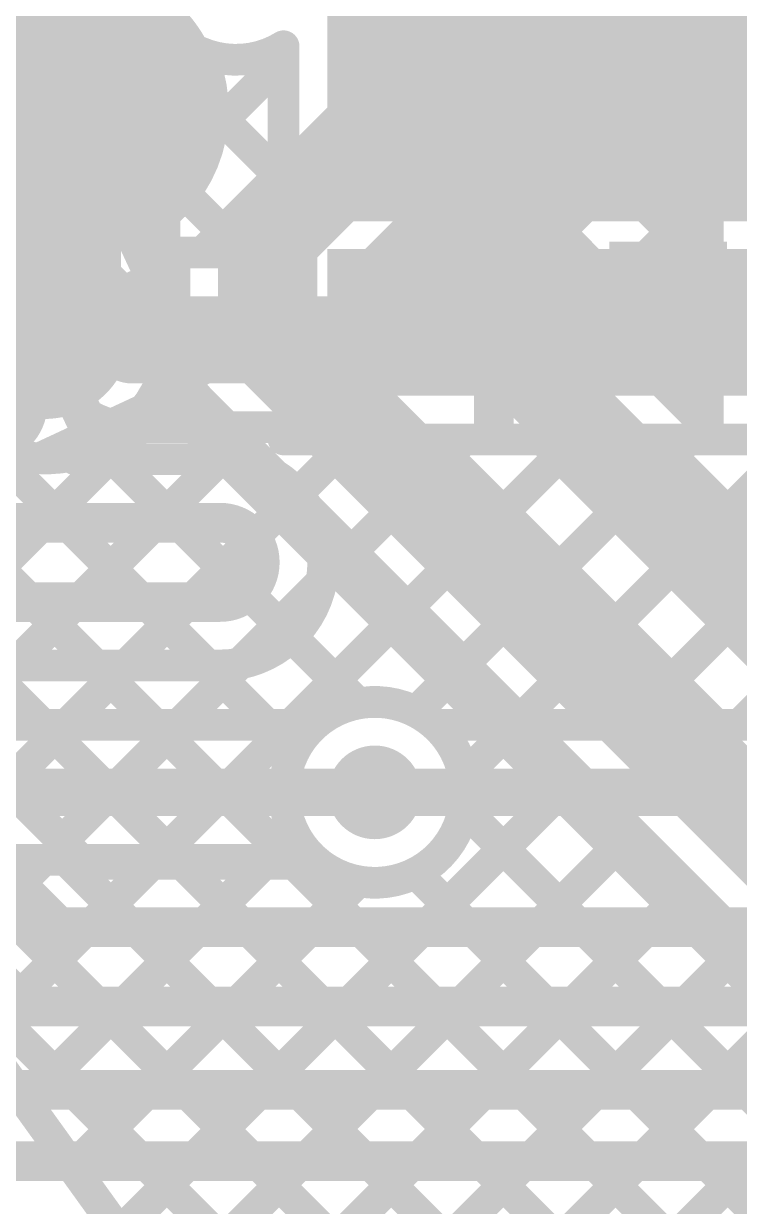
# Model space of a CAD drawing. Header units: millimetres. Extents: x -0.57 to 2.98, y -0.65 to 2.86.
# Drawn here: x -0.1995 to -0.0191, y 0.1916 to 0.4899 of the extents above; entities that cross this region are included whole.
import ezdxf

# ---------------------------------------------------------------- set-up
doc = ezdxf.new("R2010")
doc.units = ezdxf.units.MM
doc.header["$MEASUREMENT"] = 0
for name, color, linetype in [('BottomLayer', 5, 'Continuous'), ('BottomPaste', 16, 'Continuous'), ('BottomSolder', 6, 'Continuous'), ('Mechanical2', 216, 'Continuous'), ('PadHoleLayer', 156, 'Continuous'), ('TopLayer', 1, 'Continuous'), ('TopOverlay', 2, 'Continuous'), ('TopPaste', 8, 'Continuous'), ('TopSolder', 216, 'Continuous'), ('ViaHoleLayer', 16, 'Continuous')]:
    doc.layers.add(name, color=color, linetype=linetype)

# ---------------------------------------------------------------- blocks, each defined once
blk = doc.blocks.new('SPM0687LR5H_1_230')
at = {"layer": 'BottomSolder'}
h = blk.add_hatch(color=6, dxfattribs=at)
edge = h.paths.add_edge_path()
edge.add_arc((0, -0.03594), 0.004, 0, 360)
at = {"layer": 'PadHoleLayer'}
h = blk.add_hatch(color=156, dxfattribs=at)
edge = h.paths.add_edge_path()
edge.add_arc((0, -0.03594), 0.02018, 0, 360)
at = {"layer": 'TopLayer'}
h = blk.add_hatch(color=1, dxfattribs=at)
edge = h.paths.add_edge_path()
edge.add_arc((-0.0474, 0.06705), 0.01772, 0, 360)
h = blk.add_hatch(color=1, dxfattribs=at)
edge = h.paths.add_edge_path()
edge.add_arc((0, 0.06705), 0.01772, 0, 360)
h = blk.add_hatch(color=1, dxfattribs=at)
edge = h.paths.add_edge_path()
edge.add_arc((0.0474, 0.06705), 0.01772, 0, 360)
h = blk.add_hatch(color=1, dxfattribs=at)
edge = h.paths.add_edge_path()
edge.add_arc((0, -0.03594), 0.03299, 0, 360)
h = blk.add_hatch(color=1, dxfattribs=at)
edge = h.paths.add_edge_path()
edge.add_arc((-0.0474, -0.06705), 0.01772, 0, 360)
h = blk.add_hatch(color=1, dxfattribs=at)
edge = h.paths.add_edge_path()
edge.add_arc((0.0474, -0.06705), 0.01772, 0, 360)
at = {"layer": 'TopPaste'}
h = blk.add_hatch(color=8, dxfattribs=at)
edge = h.paths.add_edge_path()
edge.add_arc((-0.0474, 0.06705), 0.01772, 0, 360)
h = blk.add_hatch(color=8, dxfattribs=at)
edge = h.paths.add_edge_path()
edge.add_arc((0, 0.06705), 0.01772, 0, 360)
h = blk.add_hatch(color=8, dxfattribs=at)
edge = h.paths.add_edge_path()
edge.add_arc((0.0474, 0.06705), 0.01772, 0, 360)
h = blk.add_hatch(color=8, dxfattribs=at)
edge = h.paths.add_edge_path()
edge.add_arc((-0.0474, -0.06705), 0.01772, 0, 360)
h = blk.add_hatch(color=8, dxfattribs=at)
edge = h.paths.add_edge_path()
edge.add_arc((0.0474, -0.06705), 0.01772, 0, 360)
at = {"layer": 'TopSolder'}
h = blk.add_hatch(color=216, dxfattribs=at)
edge = h.paths.add_edge_path()
edge.add_arc((-0.0474, 0.06705), 0.02172, 0, 360)
h = blk.add_hatch(color=216, dxfattribs=at)
edge = h.paths.add_edge_path()
edge.add_arc((0, 0.06705), 0.02172, 0, 360)
h = blk.add_hatch(color=216, dxfattribs=at)
edge = h.paths.add_edge_path()
edge.add_arc((0.0474, 0.06705), 0.02172, 0, 360)
h = blk.add_hatch(color=216, dxfattribs=at)
edge = h.paths.add_edge_path()
edge.add_arc((0, -0.03594), 0.03699, 0, 360)
h = blk.add_hatch(color=216, dxfattribs=at)
edge = h.paths.add_edge_path()
edge.add_arc((-0.0474, -0.06705), 0.02172, 0, 360)
h = blk.add_hatch(color=216, dxfattribs=at)
edge = h.paths.add_edge_path()
edge.add_arc((0.0474, -0.06705), 0.02172, 0, 360)
at = {"layer": 'TopOverlay', "const_width": 0.005}
for points in [[(-0.07402, -0.10591), (-0.07402, 0.09591)], [(-0.07402, 0.09591), (0.07402, 0.09591)], [(0.07402, -0.10591), (0.07402, 0.09591)], [(-0.085, 0.065), (-0.085, 0.075)], [(-0.08, 0.07), (-0.085, 0.075)], [(-0.085, 0.065), (-0.08, 0.07)], [(-0.07402, -0.10591), (0.07402, -0.10591)]]:
    blk.add_lwpolyline(points, dxfattribs=at)
at = {"layer": 'TopOverlay', "const_width": 0.0025}
for points in [[(-0.07527, 0.09591, 1), (-0.07277, 0.09591, 1)], [(-0.07527, 0.09591, 1), (-0.07277, 0.09591, 1)], [(0.07277, 0.09591, 1), (0.07527, 0.09591, 1)], [(0.07277, 0.09591, 1), (0.07527, 0.09591, 1)], [(-0.08625, 0.075, 1), (-0.08375, 0.075, 1)], [(-0.08625, 0.075, 1), (-0.08375, 0.075, 1)], [(-0.08125, 0.07, 1), (-0.07875, 0.07, 1)], [(-0.08125, 0.07, 1), (-0.07875, 0.07, 1)], [(-0.08625, 0.065, 1), (-0.08375, 0.065, 1)], [(-0.08625, 0.065, 1), (-0.08375, 0.065, 1)], [(-0.07527, -0.10591, 1), (-0.07277, -0.10591, 1)], [(-0.07527, -0.10591, 1), (-0.07277, -0.10591, 1)], [(0.07277, -0.10591, 1), (0.07527, -0.10591, 1)], [(0.07277, -0.10591, 1), (0.07527, -0.10591, 1)]]:
    blk.add_lwpolyline(points, format="xyb", close=True, dxfattribs=at)
blk = doc.blocks.new('CAP_0402_B_362')
at = {"layer": 'BottomLayer'}
for points in [[(-0.0095, 0.0125), (-0.0095, -0.0125), (-0.0275, -0.0125), (-0.0275, 0.0125)], [(0.0275, 0.0125), (0.0275, -0.0125), (0.0095, -0.0125), (0.0095, 0.0125)]]:
    blk.add_hatch(color=5, dxfattribs=at).paths.add_polyline_path(points)
at = {"layer": 'BottomPaste'}
for points in [[(-0.0095, 0.0125), (-0.0095, -0.0125), (-0.0275, -0.0125), (-0.0275, 0.0125)], [(0.0275, 0.0125), (0.0275, -0.0125), (0.0095, -0.0125), (0.0095, 0.0125)]]:
    blk.add_hatch(color=16, dxfattribs=at).paths.add_polyline_path(points)
at = {"layer": 'BottomSolder'}
for points in [[(-0.00714, 0.01486), (-0.00714, -0.01486), (-0.02986, -0.01486), (-0.02986, 0.01486)], [(0.02986, 0.01486), (0.02986, -0.01486), (0.00714, -0.01486), (0.00714, 0.01486)]]:
    blk.add_hatch(color=6, dxfattribs=at).paths.add_polyline_path(points)
blk = doc.blocks.new('C___0402_B_366')
at = {"layer": 'BottomLayer'}
for points in [[(-0.0095, 0.0125), (-0.0095, -0.0125), (-0.0275, -0.0125), (-0.0275, 0.0125)], [(0.0275, 0.0125), (0.0275, -0.0125), (0.0095, -0.0125), (0.0095, 0.0125)]]:
    blk.add_hatch(color=5, dxfattribs=at).paths.add_polyline_path(points)
at = {"layer": 'BottomPaste'}
for points in [[(-0.0095, 0.0125), (-0.0095, -0.0125), (-0.0275, -0.0125), (-0.0275, 0.0125)], [(0.0275, 0.0125), (0.0275, -0.0125), (0.0095, -0.0125), (0.0095, 0.0125)]]:
    blk.add_hatch(color=16, dxfattribs=at).paths.add_polyline_path(points)
at = {"layer": 'BottomSolder'}
for points in [[(-0.00714, 0.01486), (-0.00714, -0.01486), (-0.02986, -0.01486), (-0.02986, 0.01486)], [(0.02986, 0.01486), (0.02986, -0.01486), (0.00714, -0.01486), (0.00714, 0.01486)]]:
    blk.add_hatch(color=6, dxfattribs=at).paths.add_polyline_path(points)

msp = doc.modelspace()

# ---------------------------------------------------------------- hatches: boundary and pattern name
at = {"layer": 'BottomLayer'}
for points in [[(-0.123, 0.457), (0.221, 0.457), (0.221, 0.495), (-0.123, 0.495)], [(-0.123, 0.44), (0.128, 0.44), (0.128, 0.48), (-0.123, 0.48)], [(-0.123, 0.396), (0.221, 0.396), (0.221, 0.433), (-0.123, 0.433)]]:
    msp.add_hatch(color=5, dxfattribs=at).paths.add_polyline_path(points)
h = msp.add_hatch(color=5, dxfattribs=at)
edge = h.paths.add_edge_path()
edge.add_arc((-0.10543, 0.46857), 0.01181, 0, 360)
h = msp.add_hatch(color=5, dxfattribs=at)
edge = h.paths.add_edge_path()
edge.add_arc((-0.081, 0.411), 0.01181, 0, 360)
h = msp.add_hatch(color=5, dxfattribs=at)
edge = h.paths.add_edge_path()
edge.add_arc((-0.111, 0.296), 0.01181, 0, 360)
at = {"layer": 'BottomSolder'}
h = msp.add_hatch(color=6, dxfattribs=at)
edge = h.paths.add_edge_path()
edge.add_arc((-0.10543, 0.46857), 0.00791, 0, 360)
h = msp.add_hatch(color=6, dxfattribs=at)
edge = h.paths.add_edge_path()
edge.add_arc((-0.081, 0.411), 0.00791, 0, 360)
h = msp.add_hatch(color=6, dxfattribs=at)
edge = h.paths.add_edge_path()
edge.add_arc((-0.111, 0.296), 0.00791, 0, 360)
at = {"layer": 'TopLayer'}
h = msp.add_hatch(color=1, dxfattribs=at)
edge = h.paths.add_edge_path()
edge.add_arc((-0.10543, 0.46857), 0.01181, 0, 360)
h = msp.add_hatch(color=1, dxfattribs=at)
edge = h.paths.add_edge_path()
edge.add_arc((-0.081, 0.411), 0.01181, 0, 360)
h = msp.add_hatch(color=1, dxfattribs=at)
edge = h.paths.add_edge_path()
edge.add_arc((-0.111, 0.296), 0.01181, 0, 360)
at = {"layer": 'TopSolder'}
h = msp.add_hatch(color=216, dxfattribs=at)
edge = h.paths.add_edge_path()
edge.add_arc((-0.10543, 0.46857), 0.00791, 0, 360)
h = msp.add_hatch(color=216, dxfattribs=at)
edge = h.paths.add_edge_path()
edge.add_arc((-0.081, 0.411), 0.00791, 0, 360)
h = msp.add_hatch(color=216, dxfattribs=at)
edge = h.paths.add_edge_path()
edge.add_arc((-0.111, 0.296), 0.00791, 0, 360)
at = {"layer": 'ViaHoleLayer'}
h = msp.add_hatch(color=16, dxfattribs=at)
edge = h.paths.add_edge_path()
edge.add_arc((-0.10543, 0.46857), 0.00591, 0, 360)
h = msp.add_hatch(color=16, dxfattribs=at)
edge = h.paths.add_edge_path()
edge.add_arc((-0.081, 0.411), 0.00591, 0, 360)
h = msp.add_hatch(color=16, dxfattribs=at)
edge = h.paths.add_edge_path()
edge.add_arc((-0.111, 0.296), 0.00591, 0, 360)

# ---------------------------------------------------------------- linework, layer by layer
at = {"layer": 'BottomLayer'}
for points, const_width in [([(-0.21698, 0.45356, -0.747439), (-0.16784, 0.49695)], 0.008), ([(-0.21698, 0.45356, -0.747439), (-0.16784, 0.49695)], 0.008), ([(-0.134, 0.48415, -0.246055), (-0.15512, 0.48264)], 0.008), ([(-0.15502, 0.48244, -0.109518), (-0.15182, 0.468)], 0.008), ([(-0.15502, 0.48244, -0.109518), (-0.15182, 0.468)], 0.008), ([(-0.15182, 0.468, -0.22138), (-0.164, 0.44185)], 0.008), ([(-0.15182, 0.468, -0.22138), (-0.164, 0.44185)], 0.008), ([(-0.20853, 0.404, -1), (-0.20853, 0.384)], 0.01), ([(-0.18272, 0.39084, -0.112137), (-0.18662, 0.38)], 0.008), ([(-0.17211, 0.38811, -0.126471), (-0.18272, 0.39084)], 0.008), ([(-0.17211, 0.38811, -0.126471), (-0.18272, 0.39084)], 0.008), ([(-0.14999, 0.38, -0.414214), (-0.12399, 0.354)], 0.008), ([(-0.14999, 0.364, -1), (-0.14999, 0.344)], 0.01), ([(-0.12399, 0.354, -0.414214), (-0.14999, 0.328)], 0.008), ([(-0.12501, 0.278, -1.034802), (-0.09579, 0.313)], 0.008)]:
    msp.add_lwpolyline(points, format="xyb", dxfattribs=dict(at, const_width=const_width))
for points, const_width in [([(-0.19875, 0.49535), (-0.186, 0.468)], 0.01), ([(-0.13768, 0.48231), (-0.134, 0.47863)], 0.008), ([(-0.134, 0.446), (-0.134, 0.48415)], 0.008), ([(-0.134, 0.446), (-0.134, 0.48415)], 0.008), ([(-0.186, 0.468), (-0.15865, 0.48075)], 0.01), ([(-0.15224, 0.46269), (-0.134, 0.48093)], 0.008), ([(-0.186, 0.424), (-0.186, 0.468)], 0.022), ([(-0.21335, 0.45525), (-0.186, 0.468)], 0.01), ([(-0.15182, 0.46817), (-0.134, 0.45035)], 0.008), ([(-0.15453, 0.43211), (-0.134, 0.45265)], 0.008), ([(-0.15899, 0.44705), (-0.14405, 0.43211)], 0.008), ([(-0.134, 0.43211), (-0.134, 0.444)], 0.008), ([(-0.134, 0.43211), (-0.134, 0.444)], 0.008), ([(-0.164, 0.43311), (-0.164, 0.44185)], 0.008), ([(-0.163, 0.43211), (-0.134, 0.43211)], 0.008), ([(-0.186, 0.424), (-0.17211, 0.41011)], 0.022), ([(-0.17211, 0.41011), (-0.08114, 0.41011)], 0.022), ([(-0.08114, 0.41011), (-0.081, 0.41025)], 0.022), ([(-0.081, 0.41025), (0.04475, 0.41025)], 0.022), ([(-0.081, 0.38919), (-0.081, 0.411)], 0.01), ([(-0.18356, 0.38677), (-0.17679, 0.38)], 0.008), ([(-0.17836, 0.38), (-0.17025, 0.38811)], 0.008), ([(-0.17211, 0.38811), (-0.134, 0.38811)], 0.008), ([(-0.15662, 0.38811), (-0.14846, 0.37996)], 0.008), ([(-0.15007, 0.38), (-0.14196, 0.38811)], 0.008), ([(-0.16722, 0.278), (-0.06022, 0.385)], 0.008), ([(-0.134, 0.385), (0.22426, 0.385)], 0.008), ([(-0.13054, 0.37126), (-0.11679, 0.385)], 0.008), ([(-0.12522, 0.385), (-0.05322, 0.313)], 0.008), ([(-0.12446, 0.34904), (-0.08851, 0.385)], 0.008), ([(-0.10062, 0.31631), (-0.03194, 0.385)], 0.008), ([(-0.09694, 0.385), (-0.02494, 0.313)], 0.008), ([(-0.07565, 0.313), (-0.00365, 0.385)], 0.008), ([(-0.06865, 0.385), (0.00335, 0.313)], 0.008), ([(-0.04737, 0.313), (0.02463, 0.385)], 0.008), ([(-0.04037, 0.385), (0.03163, 0.313)], 0.008), ([(-0.01909, 0.313), (0.05291, 0.385)], 0.008), ([(-0.18662, 0.38), (-0.14999, 0.38)], 0.008), ([(-0.25986, 0.364), (-0.14999, 0.364)], 0.01), ([(-0.12403, 0.35552), (-0.08151, 0.313)], 0.008), ([(-0.24858, 0.344), (-0.14999, 0.344)], 0.01), ([(-0.28986, 0.33286), (-0.199, 0.242)], 0.01), ([(-0.13201, 0.33522), (-0.11521, 0.31842)], 0.008), ([(-0.23409, 0.328), (-0.14999, 0.328)], 0.008), ([(-0.21808, 0.31199), (-0.20207, 0.328)], 0.008), ([(-0.20965, 0.328), (-0.15964, 0.278)], 0.008), ([(-0.20394, 0.29785), (-0.17379, 0.328)], 0.008), ([(-0.1898, 0.28371), (-0.14503, 0.32848)], 0.008), ([(-0.18136, 0.328), (-0.13136, 0.278)], 0.008), ([(-0.15308, 0.328), (-0.13136, 0.30629)], 0.008), ([(-0.23139, 0.3253), (-0.18409, 0.278)], 0.008), ([(-0.24272, 0.314), (-0.19072, 0.262)], 0.01), ([(-0.09579, 0.313), (0.059, 0.313)], 0.008), ([(-0.111, 0.296), (0.059, 0.296)], 0.012), ([(-0.13894, 0.278), (-0.13131, 0.28562)], 0.008), ([(-0.18409, 0.278), (-0.12501, 0.278)], 0.008), ([(-0.19072, 0.262), (0.06328, 0.262)], 0.01), ([(-0.199, 0.242), (0.055, 0.242)], 0.01), ([(-0.22254, 0.221), (0.04, 0.221)], 0.01), ([(-0.23, 0.203), (0.03254, 0.203)], 0.01)]:
    msp.add_lwpolyline(points, dxfattribs=dict(at, const_width=const_width))
for points, const_width in [([(-0.15712, 0.48264, 1), (-0.15312, 0.48264, 1)], 0.004), ([(-0.15702, 0.48244, 1), (-0.15302, 0.48244, 1)], 0.004), ([(-0.15702, 0.48244, 1), (-0.15302, 0.48244, 1)], 0.004), ([(-0.13968, 0.48231, 1), (-0.13568, 0.48231, 1)], 0.004), ([(-0.136, 0.48415, 1), (-0.132, 0.48415, 1)], 0.004), ([(-0.136, 0.48415, 1), (-0.132, 0.48415, 1)], 0.004), ([(-0.136, 0.48415, 1), (-0.132, 0.48415, 1)], 0.004), ([(-0.16115, 0.48075, 1), (-0.15615, 0.48075, 1)], 0.005), ([(-0.136, 0.48093, 1), (-0.132, 0.48093, 1)], 0.004), ([(-0.136, 0.47863, 1), (-0.132, 0.47863, 1)], 0.004), ([(-0.1915, 0.468, 1), (-0.1805, 0.468, 1)], 0.011), ([(-0.1885, 0.468, 1), (-0.1835, 0.468, 1)], 0.005), ([(-0.1885, 0.468, 1), (-0.1835, 0.468, 1)], 0.005), ([(-0.1885, 0.468, 1), (-0.1835, 0.468, 1)], 0.005), ([(-0.15382, 0.46817, 1), (-0.14982, 0.46817, 1)], 0.004), ([(-0.15382, 0.468, 1), (-0.14982, 0.468, 1)], 0.004), ([(-0.15382, 0.468, 1), (-0.14982, 0.468, 1)], 0.004), ([(-0.15382, 0.468, 1), (-0.14982, 0.468, 1)], 0.004), ([(-0.15382, 0.468, 1), (-0.14982, 0.468, 1)], 0.004), ([(-0.15424, 0.46269, 1), (-0.15024, 0.46269, 1)], 0.004), ([(-0.136, 0.45265, 1), (-0.132, 0.45265, 1)], 0.004), ([(-0.136, 0.45035, 1), (-0.132, 0.45035, 1)], 0.004), ([(-0.16099, 0.44705, 1), (-0.15699, 0.44705, 1)], 0.004), ([(-0.136, 0.446, 1), (-0.132, 0.446, 1)], 0.004), ([(-0.136, 0.446, 1), (-0.132, 0.446, 1)], 0.004), ([(-0.136, 0.444, 1), (-0.132, 0.444, 1)], 0.004), ([(-0.136, 0.444, 1), (-0.132, 0.444, 1)], 0.004), ([(-0.166, 0.44185, 1), (-0.162, 0.44185, 1)], 0.004), ([(-0.166, 0.44185, 1), (-0.162, 0.44185, 1)], 0.004), ([(-0.166, 0.44185, 1), (-0.162, 0.44185, 1)], 0.004), ([(-0.166, 0.43311, 1), (-0.162, 0.43311, 1)], 0.004), ([(-0.165, 0.43211, 1), (-0.161, 0.43211, 1)], 0.004), ([(-0.15653, 0.43211, 1), (-0.15253, 0.43211, 1)], 0.004), ([(-0.14605, 0.43211, 1), (-0.14205, 0.43211, 1)], 0.004), ([(-0.136, 0.43211, 1), (-0.132, 0.43211, 1)], 0.004), ([(-0.136, 0.43211, 1), (-0.132, 0.43211, 1)], 0.004), ([(-0.136, 0.43211, 1), (-0.132, 0.43211, 1)], 0.004), ([(-0.1915, 0.424, 1), (-0.1805, 0.424, 1)], 0.011), ([(-0.1915, 0.424, 1), (-0.1805, 0.424, 1)], 0.011), ([(-0.17761, 0.41011, 1), (-0.16661, 0.41011, 1)], 0.011), ([(-0.17761, 0.41011, 1), (-0.16661, 0.41011, 1)], 0.011), ([(-0.08664, 0.41011, 1), (-0.07564, 0.41011, 1)], 0.011), ([(-0.08664, 0.41011, 1), (-0.07564, 0.41011, 1)], 0.011), ([(-0.0865, 0.41025, 1), (-0.0755, 0.41025, 1)], 0.011), ([(-0.0865, 0.41025, 1), (-0.0755, 0.41025, 1)], 0.011), ([(-0.0835, 0.411, 1), (-0.0785, 0.411, 1)], 0.005), ([(-0.18472, 0.39084, 1), (-0.18072, 0.39084, 1)], 0.004), ([(-0.18472, 0.39084, 1), (-0.18072, 0.39084, 1)], 0.004), ([(-0.18472, 0.39084, 1), (-0.18072, 0.39084, 1)], 0.004), ([(-0.0835, 0.38919, 1), (-0.0785, 0.38919, 1)], 0.005), ([(-0.18556, 0.38677, 1), (-0.18156, 0.38677, 1)], 0.004), ([(-0.17411, 0.38811, 1), (-0.17011, 0.38811, 1)], 0.004), ([(-0.17411, 0.38811, 1), (-0.17011, 0.38811, 1)], 0.004), ([(-0.17411, 0.38811, 1), (-0.17011, 0.38811, 1)], 0.004), ([(-0.17225, 0.38811, 1), (-0.16825, 0.38811, 1)], 0.004), ([(-0.15862, 0.38811, 1), (-0.15462, 0.38811, 1)], 0.004), ([(-0.14396, 0.38811, 1), (-0.13996, 0.38811, 1)], 0.004), ([(-0.136, 0.38811, 1), (-0.132, 0.38811, 1)], 0.004), ([(-0.136, 0.385, 1), (-0.132, 0.385, 1)], 0.004), ([(-0.12722, 0.385, 1), (-0.12322, 0.385, 1)], 0.004), ([(-0.11879, 0.385, 1), (-0.11479, 0.385, 1)], 0.004), ([(-0.09894, 0.385, 1), (-0.09494, 0.385, 1)], 0.004), ([(-0.09051, 0.385, 1), (-0.08651, 0.385, 1)], 0.004), ([(-0.07065, 0.385, 1), (-0.06665, 0.385, 1)], 0.004), ([(-0.06222, 0.385, 1), (-0.05822, 0.385, 1)], 0.004), ([(-0.04237, 0.385, 1), (-0.03837, 0.385, 1)], 0.004), ([(-0.03394, 0.385, 1), (-0.02994, 0.385, 1)], 0.004), ([(-0.18862, 0.38, 1), (-0.18462, 0.38, 1)], 0.004), ([(-0.18862, 0.38, 1), (-0.18462, 0.38, 1)], 0.004), ([(-0.18036, 0.38, 1), (-0.17636, 0.38, 1)], 0.004), ([(-0.17879, 0.38, 1), (-0.17479, 0.38, 1)], 0.004), ([(-0.15207, 0.38, 1), (-0.14807, 0.38, 1)], 0.004), ([(-0.15199, 0.38, 1), (-0.14799, 0.38, 1)], 0.004), ([(-0.15199, 0.38, 1), (-0.14799, 0.38, 1)], 0.004), ([(-0.15046, 0.37996, 1), (-0.14646, 0.37996, 1)], 0.004), ([(-0.13254, 0.37126, 1), (-0.12854, 0.37126, 1)], 0.004), ([(-0.15249, 0.364, 1), (-0.14749, 0.364, 1)], 0.005), ([(-0.15249, 0.364, 1), (-0.14749, 0.364, 1)], 0.005), ([(-0.12603, 0.35552, 1), (-0.12203, 0.35552, 1)], 0.004), ([(-0.12599, 0.354, 1), (-0.12199, 0.354, 1)], 0.004), ([(-0.12599, 0.354, 1), (-0.12199, 0.354, 1)], 0.004), ([(-0.12646, 0.34904, 1), (-0.12246, 0.34904, 1)], 0.004), ([(-0.15249, 0.344, 1), (-0.14749, 0.344, 1)], 0.005), ([(-0.15249, 0.344, 1), (-0.14749, 0.344, 1)], 0.005), ([(-0.13401, 0.33522, 1), (-0.13001, 0.33522, 1)], 0.004), ([(-0.20407, 0.328, 1), (-0.20007, 0.328, 1)], 0.004), ([(-0.18336, 0.328, 1), (-0.17936, 0.328, 1)], 0.004), ([(-0.17579, 0.328, 1), (-0.17179, 0.328, 1)], 0.004), ([(-0.15508, 0.328, 1), (-0.15108, 0.328, 1)], 0.004), ([(-0.15199, 0.328, 1), (-0.14799, 0.328, 1)], 0.004), ([(-0.15199, 0.328, 1), (-0.14799, 0.328, 1)], 0.004), ([(-0.14703, 0.32848, 1), (-0.14303, 0.32848, 1)], 0.004), ([(-0.11721, 0.31842, 1), (-0.11321, 0.31842, 1)], 0.004), ([(-0.10262, 0.31631, 1), (-0.09862, 0.31631, 1)], 0.004), ([(-0.09779, 0.313, 1), (-0.09379, 0.313, 1)], 0.004), ([(-0.09779, 0.313, 1), (-0.09379, 0.313, 1)], 0.004), ([(-0.08351, 0.313, 1), (-0.07951, 0.313, 1)], 0.004), ([(-0.07765, 0.313, 1), (-0.07365, 0.313, 1)], 0.004), ([(-0.05522, 0.313, 1), (-0.05122, 0.313, 1)], 0.004), ([(-0.04937, 0.313, 1), (-0.04537, 0.313, 1)], 0.004), ([(-0.02694, 0.313, 1), (-0.02294, 0.313, 1)], 0.004), ([(-0.02109, 0.313, 1), (-0.01709, 0.313, 1)], 0.004), ([(-0.13336, 0.30629, 1), (-0.12936, 0.30629, 1)], 0.004), ([(-0.114, 0.296, 1), (-0.108, 0.296, 1)], 0.006), ([(-0.13331, 0.28562, 1), (-0.12931, 0.28562, 1)], 0.004), ([(-0.1918, 0.28371, 1), (-0.1878, 0.28371, 1)], 0.004), ([(-0.18609, 0.278, 1), (-0.18209, 0.278, 1)], 0.004), ([(-0.18609, 0.278, 1), (-0.18209, 0.278, 1)], 0.004), ([(-0.16922, 0.278, 1), (-0.16522, 0.278, 1)], 0.004), ([(-0.16164, 0.278, 1), (-0.15764, 0.278, 1)], 0.004), ([(-0.14094, 0.278, 1), (-0.13694, 0.278, 1)], 0.004), ([(-0.13336, 0.278, 1), (-0.12936, 0.278, 1)], 0.004), ([(-0.12701, 0.278, 1), (-0.12301, 0.278, 1)], 0.004), ([(-0.12701, 0.278, 1), (-0.12301, 0.278, 1)], 0.004), ([(-0.19322, 0.262, 1), (-0.18822, 0.262, 1)], 0.005), ([(-0.19322, 0.262, 1), (-0.18822, 0.262, 1)], 0.005), ([(-0.2015, 0.242, 1), (-0.1965, 0.242, 1)], 0.005), ([(-0.2015, 0.242, 1), (-0.1965, 0.242, 1)], 0.005)]:
    msp.add_lwpolyline(points, format="xyb", close=True, dxfattribs=dict(at, const_width=const_width))
at = {"layer": 'Mechanical2', "const_width": 0.01}
msp.add_lwpolyline([(1.75783, 2.80917, -6.230382), (0.64896, 2.81029)], format="xyb", dxfattribs=at)
at = {"layer": 'TopLayer'}
for points, const_width in [([(-0.047, 0.49419), (-0.047, 0.896)], 0.025), ([(-0.20417, 0.50696), (-0.186, 0.468)], 0.01), ([(-0.23422, 0.49782), (-0.2044, 0.468)], 0.022), ([(-0.07262, 0.46857), (-0.047, 0.49419)], 0.025), ([(-0.33314, 0.47978), (-0.16636, 0.313)], 0.008), ([(-0.027, 0.38811), (-0.027, 0.48185)], 0.008), ([(-0.138, 0.436), (-0.10543, 0.46857)], 0.025), ([(-0.10543, 0.46857), (-0.07262, 0.46857)], 0.025), ([(-0.07262, 0.46857), (-0.07262, 0.46857)], 0.025), ([(-0.04434, 0.46362), (-0.0304, 0.47756)], 0.008), ([(-0.2044, 0.468), (-0.186, 0.468)], 0.022), ([(-0.19416, 0.45984), (-0.186, 0.468)], 0.022), ([(-0.048, 0.45379), (-0.027, 0.47479)], 0.008), ([(-0.22496, 0.44983), (-0.186, 0.468)], 0.01), ([(-0.186, 0.468), (-0.16783, 0.42904)], 0.01), ([(-0.03924, 0.46872), (-0.027, 0.45648)], 0.008), ([(-0.19416, 0.4119), (-0.19416, 0.45984)], 0.022), ([(-0.04986, 0.45106), (-0.027, 0.4282)], 0.008), ([(-0.05602, 0.41749), (-0.027, 0.44651)], 0.008), ([(-0.138, 0.411), (-0.138, 0.436)], 0.025), ([(-0.1145, 0.42627), (-0.0957, 0.44507)], 0.008), ([(-0.11192, 0.41816), (-0.0866, 0.44348)], 0.008), ([(-0.0957, 0.44507), (-0.08913, 0.44507)], 0.008), ([(-0.06831, 0.43348), (-0.05785, 0.44394)], 0.008), ([(-0.09807, 0.4427), (-0.09041, 0.43504)], 0.008), ([(-0.06741, 0.44033), (-0.027, 0.39991)], 0.008), ([(-0.081, 0.411), (-0.081, 0.43281)], 0.01), ([(-0.3104, 0.42876), (-0.19464, 0.313)], 0.008), ([(-0.11221, 0.42856), (-0.10475, 0.4211)], 0.008), ([(-0.1615, 0.411), (-0.1615, 0.4279)], 0.008), ([(-0.1145, 0.42073), (-0.1145, 0.42627)], 0.008), ([(-0.19416, 0.4119), (-0.16904, 0.42361)], 0.01), ([(-0.16531, 0.42509), (-0.1615, 0.42128)], 0.008), ([(-0.1145, 0.42073), (-0.10674, 0.41297)], 0.008), ([(-0.138, 0.411), (0.278, -0.005)], 0.025), ([(-0.081, 0.411), (0.287, 0.043)], 0.022), ([(-0.0559, 0.41701), (-0.027, 0.38811)], 0.008), ([(-0.04206, 0.40317), (-0.027, 0.41822)], 0.008), ([(-0.21928, 0.40018), (-0.19416, 0.4119)], 0.01), ([(-0.19416, 0.4119), (-0.18244, 0.38678)], 0.01), ([(-0.10281, 0.411), (-0.081, 0.411)], 0.01), ([(-0.081, 0.411), (-0.05919, 0.411)], 0.01), ([(-0.24536, 0.313), (-0.15862, 0.39974)], 0.008), ([(-0.16593, 0.39743), (0.25506, -0.02356)], 0.008), ([(-0.1546, 0.39437), (0.25789, -0.01812)], 0.008), ([(-0.21708, 0.313), (-0.14516, 0.38492)], 0.008), ([(-0.20888, 0.3838), (-0.13808, 0.313)], 0.008), ([(-0.1802, 0.38341), (-0.11521, 0.31842)], 0.008), ([(-0.18879, 0.313), (-0.13101, 0.37078)], 0.008), ([(-0.16051, 0.313), (-0.11687, 0.35664)], 0.008), ([(-0.13222, 0.313), (-0.10273, 0.34249)], 0.008), ([(-0.10062, 0.31631), (-0.08859, 0.32835)], 0.008), ([(-0.25329, 0.313), (-0.12621, 0.313)], 0.008), ([(-0.08856, 0.3001), (-0.07444, 0.31421)], 0.008), ([(-0.27703, 0.296), (-0.111, 0.296)], 0.012), ([(-0.17534, 0.18503), (-0.0603, 0.30007)], 0.008), ([(-0.08858, 0.29179), (0.24537, -0.04216)], 0.008), ([(-0.16351, 0.16857), (-0.04616, 0.28593)], 0.008), ([(-0.23506, 0.279), (-0.12621, 0.279)], 0.008), ([(-0.2209, 0.2526), (-0.19451, 0.279)], 0.008), ([(-0.21721, 0.279), (-0.04235, 0.10414)], 0.008), ([(-0.21084, 0.23438), (-0.16622, 0.279)], 0.008), ([(-0.19901, 0.21793), (-0.13794, 0.279)], 0.008), ([(-0.18893, 0.279), (-0.02047, 0.11055)], 0.008), ([(-0.16064, 0.279), (0.0061, 0.11226)], 0.008), ([(-0.13236, 0.279), (0.0426, 0.10404)], 0.008), ([(-0.18718, 0.20148), (-0.1151, 0.27356)], 0.008), ([(-0.10071, 0.27564), (0.23569, -0.06076)], 0.008), ([(-0.15168, 0.15212), (-0.03202, 0.27178)], 0.008), ([(-0.22299, 0.25649), (-0.06096, 0.09446)], 0.008), ([(-0.13985, 0.13567), (-0.01788, 0.25764)], 0.008), ([(-0.12802, 0.11921), (-0.00373, 0.2435)], 0.008), ([(-0.212, 0.236), (-0.09038, 0.06687)], 0.008), ([(-0.11619, 0.10276), (0.01041, 0.22936)], 0.008)]:
    msp.add_lwpolyline(points, dxfattribs=dict(at, const_width=const_width))
for points, const_width in [([(-0.05325, 0.49419, 1), (-0.04075, 0.49419, 1)], 0.0125), ([(-0.05325, 0.49419, 1), (-0.04075, 0.49419, 1)], 0.0125), ([(-0.029, 0.48185, 1), (-0.025, 0.48185, 1)], 0.004), ([(-0.029, 0.48185, 1), (-0.025, 0.48185, 1)], 0.004), ([(-0.029, 0.48185, 1), (-0.025, 0.48185, 1)], 0.004), ([(-0.11168, 0.46857, 1), (-0.09918, 0.46857, 1)], 0.0125), ([(-0.11168, 0.46857, 1), (-0.09918, 0.46857, 1)], 0.0125), ([(-0.07887, 0.46857, 1), (-0.06637, 0.46857, 1)], 0.0125), ([(-0.07887, 0.46857, 1), (-0.06637, 0.46857, 1)], 0.0125), ([(-0.07887, 0.46857, 1), (-0.06637, 0.46857, 1)], 0.0125), ([(-0.07887, 0.46857, 1), (-0.06637, 0.46857, 1)], 0.0125), ([(-0.0324, 0.47756, 1), (-0.0284, 0.47756, 1)], 0.004), ([(-0.0324, 0.47756, 1), (-0.0284, 0.47756, 1)], 0.004), ([(-0.03238, 0.47757, 1), (-0.02838, 0.47757, 1)], 0.004), ([(-0.2099, 0.468, 1), (-0.1989, 0.468, 1)], 0.011), ([(-0.2099, 0.468, 1), (-0.1989, 0.468, 1)], 0.011), ([(-0.1915, 0.468, 1), (-0.1805, 0.468, 1)], 0.011), ([(-0.1915, 0.468, 1), (-0.1805, 0.468, 1)], 0.011), ([(-0.029, 0.47479, 1), (-0.025, 0.47479, 1)], 0.004), ([(-0.1885, 0.468, 1), (-0.1835, 0.468, 1)], 0.005), ([(-0.1885, 0.468, 1), (-0.1835, 0.468, 1)], 0.005), ([(-0.1885, 0.468, 1), (-0.1835, 0.468, 1)], 0.005), ([(-0.04124, 0.46872, 1), (-0.03724, 0.46872, 1)], 0.004), ([(-0.19966, 0.45984, 1), (-0.18866, 0.45984, 1)], 0.011), ([(-0.19966, 0.45984, 1), (-0.18866, 0.45984, 1)], 0.011), ([(-0.04634, 0.46362, 1), (-0.04234, 0.46362, 1)], 0.004), ([(-0.04634, 0.46362, 1), (-0.04234, 0.46362, 1)], 0.004), ([(-0.029, 0.45648, 1), (-0.025, 0.45648, 1)], 0.004), ([(-0.05, 0.45379, 1), (-0.046, 0.45379, 1)], 0.004), ([(-0.05186, 0.45106, 1), (-0.04786, 0.45106, 1)], 0.004), ([(-0.029, 0.44651, 1), (-0.025, 0.44651, 1)], 0.004), ([(-0.14425, 0.436, 1), (-0.13175, 0.436, 1)], 0.0125), ([(-0.14425, 0.436, 1), (-0.13175, 0.436, 1)], 0.0125), ([(-0.0977, 0.44507, 1), (-0.0937, 0.44507, 1)], 0.004), ([(-0.0977, 0.44507, 1), (-0.0937, 0.44507, 1)], 0.004), ([(-0.09113, 0.44507, 1), (-0.08713, 0.44507, 1)], 0.004), ([(-0.09113, 0.44507, 1), (-0.08713, 0.44507, 1)], 0.004), ([(-0.0886, 0.44348, 1), (-0.0846, 0.44348, 1)], 0.004), ([(-0.05985, 0.44394, 1), (-0.05585, 0.44394, 1)], 0.004), ([(-0.10007, 0.4427, 1), (-0.09607, 0.4427, 1)], 0.004), ([(-0.06941, 0.44033, 1), (-0.06541, 0.44033, 1)], 0.004), ([(-0.09241, 0.43504, 1), (-0.08841, 0.43504, 1)], 0.004), ([(-0.0835, 0.43281, 1), (-0.0785, 0.43281, 1)], 0.005), ([(-0.07031, 0.43348, 1), (-0.06631, 0.43348, 1)], 0.004), ([(-0.17033, 0.42904, 1), (-0.16533, 0.42904, 1)], 0.005), ([(-0.11421, 0.42856, 1), (-0.11021, 0.42856, 1)], 0.004), ([(-0.1635, 0.4279, 1), (-0.1595, 0.4279, 1)], 0.004), ([(-0.1165, 0.42627, 1), (-0.1125, 0.42627, 1)], 0.004), ([(-0.1165, 0.42627, 1), (-0.1125, 0.42627, 1)], 0.004), ([(-0.029, 0.4282, 1), (-0.025, 0.4282, 1)], 0.004), ([(-0.17154, 0.42361, 1), (-0.16654, 0.42361, 1)], 0.005), ([(-0.16741, 0.4253, 1), (-0.16341, 0.4253, 1)], 0.004), ([(-0.16731, 0.42509, 1), (-0.16331, 0.42509, 1)], 0.004), ([(-0.1635, 0.42128, 1), (-0.1595, 0.42128, 1)], 0.004), ([(-0.1165, 0.42073, 1), (-0.1125, 0.42073, 1)], 0.004), ([(-0.1165, 0.42073, 1), (-0.1125, 0.42073, 1)], 0.004), ([(-0.10675, 0.4211, 1), (-0.10275, 0.4211, 1)], 0.004), ([(-0.19966, 0.4119, 1), (-0.18866, 0.4119, 1)], 0.011), ([(-0.14425, 0.411, 1), (-0.13175, 0.411, 1)], 0.0125), ([(-0.14425, 0.411, 1), (-0.13175, 0.411, 1)], 0.0125), ([(-0.11392, 0.41816, 1), (-0.10992, 0.41816, 1)], 0.004), ([(-0.0865, 0.411, 1), (-0.0755, 0.411, 1)], 0.011), ([(-0.05802, 0.41749, 1), (-0.05402, 0.41749, 1)], 0.004), ([(-0.0579, 0.41701, 1), (-0.0539, 0.41701, 1)], 0.004), ([(-0.0579, 0.41701, 1), (-0.0539, 0.41701, 1)], 0.004), ([(-0.029, 0.41822, 1), (-0.025, 0.41822, 1)], 0.004), ([(-0.19666, 0.4119, 1), (-0.19166, 0.4119, 1)], 0.005), ([(-0.19666, 0.4119, 1), (-0.19166, 0.4119, 1)], 0.005), ([(-0.19666, 0.4119, 1), (-0.19166, 0.4119, 1)], 0.005), ([(-0.16444, 0.4119, 1), (-0.16044, 0.4119, 1)], 0.004), ([(-0.16444, 0.4119, 1), (-0.16044, 0.4119, 1)], 0.004), ([(-0.1635, 0.411, 1), (-0.1595, 0.411, 1)], 0.004), ([(-0.1635, 0.411, 1), (-0.1595, 0.411, 1)], 0.004), ([(-0.1635, 0.411, 1), (-0.1595, 0.411, 1)], 0.004), ([(-0.10874, 0.41297, 1), (-0.10474, 0.41297, 1)], 0.004), ([(-0.10874, 0.41297, 1), (-0.10474, 0.41297, 1)], 0.004), ([(-0.10531, 0.411, 1), (-0.10031, 0.411, 1)], 0.005), ([(-0.0835, 0.411, 1), (-0.0785, 0.411, 1)], 0.005), ([(-0.0835, 0.411, 1), (-0.0785, 0.411, 1)], 0.005), ([(-0.0835, 0.411, 1), (-0.0785, 0.411, 1)], 0.005), ([(-0.06169, 0.411, 1), (-0.05669, 0.411, 1)], 0.005), ([(-0.04406, 0.40317, 1), (-0.04006, 0.40317, 1)], 0.004), ([(-0.16062, 0.39974, 1), (-0.15662, 0.39974, 1)], 0.004), ([(-0.029, 0.39991, 1), (-0.025, 0.39991, 1)], 0.004), ([(-0.16793, 0.39743, 1), (-0.16393, 0.39743, 1)], 0.004), ([(-0.15662, 0.39438, 1), (-0.15262, 0.39438, 1)], 0.004), ([(-0.1566, 0.39437, 1), (-0.1526, 0.39437, 1)], 0.004), ([(-0.1566, 0.39437, 1), (-0.1526, 0.39437, 1)], 0.004), ([(-0.18494, 0.38678, 1), (-0.17994, 0.38678, 1)], 0.005), ([(-0.029, 0.38811, 1), (-0.025, 0.38811, 1)], 0.004), ([(-0.029, 0.38811, 1), (-0.025, 0.38811, 1)], 0.004), ([(-0.14716, 0.38492, 1), (-0.14316, 0.38492, 1)], 0.004), ([(-0.1822, 0.38341, 1), (-0.1782, 0.38341, 1)], 0.004), ([(-0.13301, 0.37078, 1), (-0.12901, 0.37078, 1)], 0.004), ([(-0.11887, 0.35664, 1), (-0.11487, 0.35664, 1)], 0.004), ([(-0.10473, 0.34249, 1), (-0.10073, 0.34249, 1)], 0.004), ([(-0.09059, 0.32835, 1), (-0.08659, 0.32835, 1)], 0.004), ([(-0.11721, 0.31842, 1), (-0.11321, 0.31842, 1)], 0.004), ([(-0.10262, 0.31631, 1), (-0.09862, 0.31631, 1)], 0.004), ([(-0.19664, 0.313, 1), (-0.19264, 0.313, 1)], 0.004), ([(-0.19079, 0.313, 1), (-0.18679, 0.313, 1)], 0.004), ([(-0.16836, 0.313, 1), (-0.16436, 0.313, 1)], 0.004), ([(-0.16251, 0.313, 1), (-0.15851, 0.313, 1)], 0.004), ([(-0.14008, 0.313, 1), (-0.13608, 0.313, 1)], 0.004), ([(-0.13422, 0.313, 1), (-0.13022, 0.313, 1)], 0.004), ([(-0.12821, 0.313, 1), (-0.12421, 0.313, 1)], 0.004), ([(-0.12821, 0.313, 1), (-0.12421, 0.313, 1)], 0.004), ([(-0.07644, 0.31421, 1), (-0.07244, 0.31421, 1)], 0.004), ([(-0.114, 0.296, 1), (-0.108, 0.296, 1)], 0.006), ([(-0.09056, 0.3001, 1), (-0.08656, 0.3001, 1)], 0.004), ([(-0.0623, 0.30007, 1), (-0.0583, 0.30007, 1)], 0.004), ([(-0.09019, 0.296, 1), (-0.08619, 0.296, 1)], 0.004), ([(-0.09019, 0.296, 1), (-0.08619, 0.296, 1)], 0.004), ([(-0.09058, 0.29179, 1), (-0.08658, 0.29179, 1)], 0.004), ([(-0.04816, 0.28593, 1), (-0.04416, 0.28593, 1)], 0.004), ([(-0.19651, 0.279, 1), (-0.19251, 0.279, 1)], 0.004), ([(-0.19093, 0.279, 1), (-0.18693, 0.279, 1)], 0.004), ([(-0.16822, 0.279, 1), (-0.16422, 0.279, 1)], 0.004), ([(-0.16264, 0.279, 1), (-0.15864, 0.279, 1)], 0.004), ([(-0.13994, 0.279, 1), (-0.13594, 0.279, 1)], 0.004), ([(-0.13436, 0.279, 1), (-0.13036, 0.279, 1)], 0.004), ([(-0.12821, 0.279, 1), (-0.12421, 0.279, 1)], 0.004), ([(-0.12821, 0.279, 1), (-0.12421, 0.279, 1)], 0.004), ([(-0.1171, 0.27356, 1), (-0.1131, 0.27356, 1)], 0.004), ([(-0.10271, 0.27564, 1), (-0.09871, 0.27564, 1)], 0.004), ([(-0.03402, 0.27178, 1), (-0.03002, 0.27178, 1)], 0.004), ([(-0.01988, 0.25764, 1), (-0.01588, 0.25764, 1)], 0.004), ([(-0.20101, 0.21793, 1), (-0.19701, 0.21793, 1)], 0.004), ([(-0.18918, 0.20148, 1), (-0.18518, 0.20148, 1)], 0.004)]:
    msp.add_lwpolyline(points, format="xyb", close=True, dxfattribs=dict(at, const_width=const_width))
at = {"layer": 'TopLayer', "const_width": 0.008}
for points in [[(-0.027, 0.48185, -0.058484), (-0.0304, 0.47756)], [(-0.027, 0.48185, -0.058218), (-0.03038, 0.47757)], [(-0.04434, 0.46362, -0.549539), (-0.08913, 0.44507)], [(-0.10674, 0.41297, -0.855254), (-0.0559, 0.41701)], [(-0.16541, 0.4253, -0.109518), (-0.16244, 0.4119)], [(-0.16244, 0.4119, -0.802585), (-0.2229, 0.39849)], [(-0.1546, 0.39437, -0.199188), (-0.1615, 0.411)], [(-0.15462, 0.39438, -0.198912), (-0.1615, 0.411)], [(-0.12621, 0.313, -0.648286), (-0.08819, 0.296)], [(-0.08819, 0.296, -0.648286), (-0.12621, 0.279)]]:
    msp.add_lwpolyline(points, format="xyb", dxfattribs=at)

# ---------------------------------------------------------------- block references
for name, p, rotation in [('SPM0687LR5H_1_230', (-0.15342, 0.48319), 295.0000000000001), ('C___0402_B_366', (-0.081, 0.442), 270), ('CAP_0402_B_362', (-0.037, 0.442), 270)]:
    msp.add_blockref(name, p, dxfattribs=dict(rotation=rotation))

doc.saveas('drawing.dxf')
